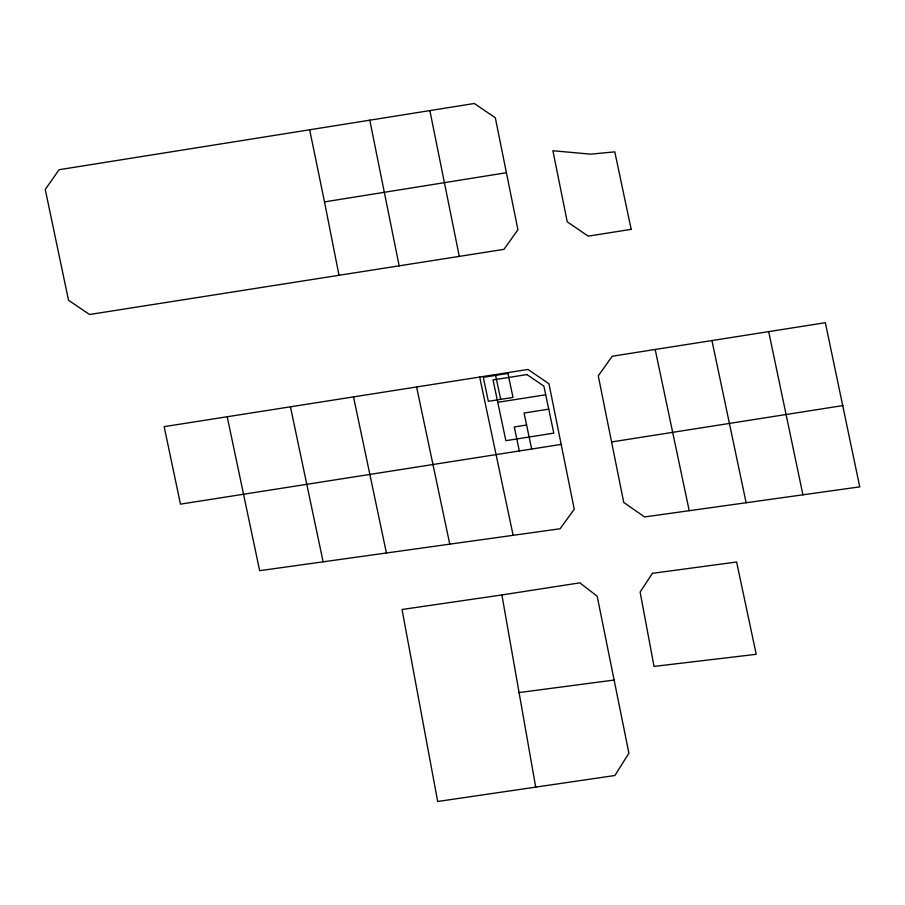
<?xml version="1.0" encoding="UTF-8"?>
<svg xmlns="http://www.w3.org/2000/svg" width="905" height="905" viewBox="0 0 905 905"><rect width="100%" height="100%" fill="white"/><g stroke="black" fill="none" stroke-linecap="round" stroke-linejoin="round"><path stroke-width="1.36" d="M309.668 129.777L474.322 103.498L495.318 117.763L517.92 229.723L503.961 249.361L89.561 314.499L68.531 300.268L45.25 189.45L59.097 169.71L309.668 129.777L324.499 201.894L506.415 172.719M227.212 416.752L527.988 369.455L548.95 383.754L574.256 509.221L560.116 528.758L259.656 570.682L227.212 416.752L164.156 426.64L180.468 504.142L561.157 444.4M711.952 340.552L825.349 322.712L859.75 486.867L644.609 516.936L623.749 502.456L598.273 375.858L612.233 356.219L711.952 340.552L746.127 502.75M842.974 405.564L611.542 441.957M497.761 402.306L545.704 394.772M548.735 409.151L524.074 413.031L531.665 448.993M526.608 425.011L514.278 426.956L519.334 450.928M501.902 594.947L579.867 582.831L597.187 596.237L628.907 753.198L614.891 775.506L437.681 801.502L402.035 609.495L501.902 594.947L535.737 787.293M518.78 692.608L614.427 680.006M416.594 386.955L449.774 544.154M802.927 494.831L768.684 331.603M655.186 349.477L689.225 510.714M495.623 375.394L500.68 399.365M479.684 377.023L513.135 535.319M353.516 396.888L386.412 552.989M290.437 406.82L323.13 561.813M369.783 120.161L399.162 265.855M429.864 110.568L459.288 256.375M324.499 201.894L339.002 275.301M652.415 573.329L640.129 592.074L654.032 666.419L756.218 654.304L736.613 562.005L652.415 573.329M631.181 229.35L588.205 236.137L567.243 221.827L552.898 150.728L590.603 154.155L614.8 151.848L631.181 229.35M507.954 373.448L483.293 377.328L488.349 401.311L513.022 397.431L507.954 373.448M526.948 374.568L493.033 379.908L505.872 440.678L553.803 433.133L543.871 386.118L526.948 374.568"/></g></svg>
